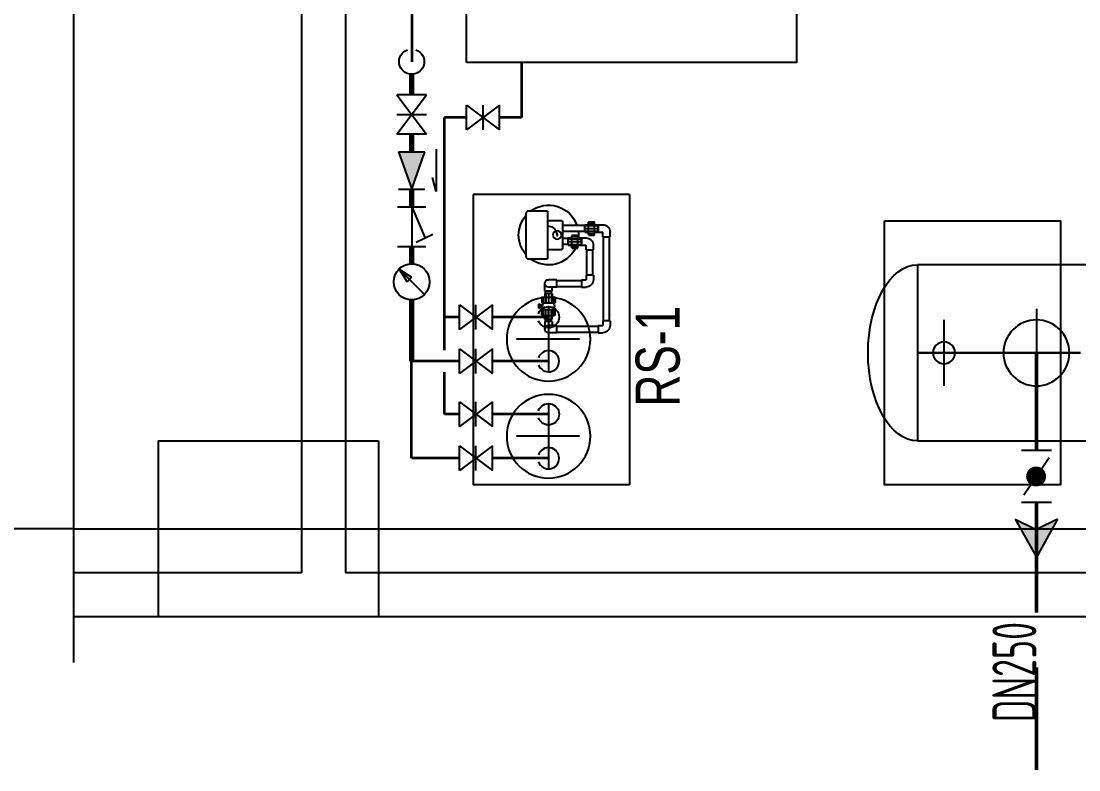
# Model space of a CAD drawing. Extents: x -253824 to 107923, y -224968 to 180578.
# Drawn here: x -207887 to -203080, y 63778 to 67181 of the extents above; entities that cross this region are included whole.
import ezdxf

# ---------------------------------------------------------------- set-up
doc = ezdxf.new("R2010")
doc.units = 0
doc.header["$LTSCALE"] = 1000
doc.header["$MEASUREMENT"] = 0
for name, pattern in [('ACAD_ISO04W100', [30, 24, -3, 0, -3]), ('DASHED', [0.75, 0.5, -0.25]), ('HIDDEN', [0.375, 0.25, -0.125])]:
    doc.linetypes.add(name, pattern=pattern)
doc.layers.get('0').update_dxf_attribs({"linetype": 'CONTINUOUS'})
doc.layers.add('00AC-空调设备-131', color=131, linetype='CONTINUOUS', lineweight=18)
doc.layers.add('ACS_KT_RH', color=6, linetype='DASHED', lineweight=50)
for name, color, linetype in [('A_STR-砌块墙', 121, 'CONTINUOUS'), ('A_STR-砼柱', 51, 'CONTINUOUS'), ('AC_CNSB', 4, 'CONTINUOUS'), ('AC_KTSG', 5, 'HIDDEN'), ('ACS_COM', 7, 'CONTINUOUS'), ('ACS_COM_BZ', 3, 'CONTINUOUS'), ('ACS_KT_FM', 3, 'CONTINUOUS'), ('AXIS', 3, 'CONTINUOUS'), ('DOTE', 1, 'CONTINUOUS'), ('改造', 7, 'CONTINUOUS')]:
    doc.layers.add(name, color=color, linetype=linetype)
doc.styles.add('HZF', font='ros.shx', dxfattribs={"width": 0.75, "bigfont": 'jd.shx'})
doc.styles.add('等高', font='ros1.shx', dxfattribs={"width": 0.7, "bigfont": 'jd.shx'})

# ---------------------------------------------------------------- blocks, each defined once
blk = doc.blocks.new('_FZHK')
blk.add_lwpolyline([(-0.5, -0.5), (0.5, -0.5), (0.5, 0.5), (-0.5, 0.5)], close=True)
blk = doc.blocks.new('l')
at = {"layer": 'A_STR-砌块墙'}
for p, q in [((-16650, 9000), (-16650, -200)), ((-16450, 9000), (-16450, -200)), ((-16650, -200), (-17684.7, -200)), ((1700, -200), (-16450, -200)), ((-16550, -400), (-17684.7, -400)), ((1600, -400), (-16550, -400))]:
    blk.add_line(p, q, dxfattribs=at)
at = {"layer": 'ACS_COM_BZ'}
blk.add_line((-17684.7, -607.8), (-17684.7, 4480.8), dxfattribs=at)
at = {"layer": 'AXIS'}
blk.add_line((-17684.7, 0), (-18684.7, 0), dxfattribs=at)
at = {"layer": 'DOTE'}
blk.add_line((-17684.7, 0), (1678.5, 0), dxfattribs=at)
at = {"layer": 'A_STR-砼柱', "extrusion": (0, 0, -1), "xscale": 799.9999999996289, "yscale": 999.9999999999054, "zscale": -999.9999999999054, "rotation": 270}
blk.add_blockref('_FZHK', (16800, 0), dxfattribs=at)
blk = doc.blocks.new('FJS')
at = {"layer": 'AC_CNSB', "ltscale": 0.001}
for p, q in [((0, 0), (0, 800)), ((0, 800), (4195.5, 800)), ((4195.5, 800), (4195.5, 0)), ((4195.5, 0), (0, 0))]:
    blk.add_line(p, q, dxfattribs=at)
at = {"layer": 'AC_CNSB', "ltscale": 0.001, "extrusion": (0, 0, -1)}
blk.add_ellipse((0, 400), major_axis=(0, 400), ratio=0.5625, start_param=3.141593, end_param=6.283185, dxfattribs=at)
at = {"layer": 'AC_CNSB', "ltscale": 0.001}
blk.add_ellipse((4195.5, 400), major_axis=(0, 400), ratio=0.5625, start_param=3.141593, end_param=6.283185, dxfattribs=at)
at = {"layer": 'ACS_COM'}
for p, q in [((605.5, 625), (605.5, 175)), ((3655.5, 600), (3655.5, 200)), ((130, 550), (130, 250)), ((1325.5, 575), (1325.5, 225)), ((1895.5, 575), (1895.5, 225)), ((2465.5, 575), (2465.5, 225)), ((3035.5, 575), (3035.5, 225)), ((4075.5, 550), (4075.5, 250)), ((46.6, 400), (224.4, 400)), ((830.5, 400), (380.5, 400)), ((1150.5, 400), (1500.5, 400)), ((1500.5, 400), (1150.5, 400)), ((1720.5, 400), (2070.5, 400)), ((2070.5, 400), (1720.5, 400)), ((2640.5, 400), (2290.5, 400)), ((2290.5, 400), (2640.5, 400)), ((3210.5, 400), (2860.5, 400)), ((2860.5, 400), (3210.5, 400)), ((4195.5, 400), (3455.5, 400)), ((3455.5, 400), (4195.5, 400)), ((3992.1, 400), (4169.8, 400))]:
    blk.add_line(p, q, dxfattribs=at)
at = {"layer": 'ACS_COM', "color": 8}
for points in [[(-155, 1000), (645, 1000), (645, -200), (-155, -200)], [(4345.5, 1000), (3545.5, 1000), (3545.5, -200), (4345.5, -200)]]:
    blk.add_lwpolyline(points, close=True, dxfattribs=at)
at = {"layer": 'ACS_COM'}
for centre, radius in [((605.5, 400), 175), ((3655.5, 400), 150), ((1325.5, 400), 125), ((1895.5, 400), 100), ((2465.5, 400), 125), ((3035.5, 400), 100), ((130, 400), 50), ((4075.5, 400), 50)]:
    blk.add_circle(centre, radius, dxfattribs=at)
blk = doc.blocks.new('A$C1A1A00B8')
at = {"layer": '00AC-空调设备-131', "color": 8, "lineweight": -3}
for p, q in [((300, 914.4), (300, 0)), ((2000, 914.4), (300, 914.4)), ((2000, 914.4), (2000, 0)), ((2000, 0), (300, 0))]:
    blk.add_line(p, q, dxfattribs=at)
at = {"layer": '00AC-空调设备-131', "lineweight": -3}
for p, q in [((1190.3, 731.6, 0), (1190.3, 758.2, 0)), ((1261, 801.6, 0), (1233.7, 801.6, 0)), ((1233.7, 731.6, 0), (1233.7, 758.2, 0)), ((1261, 758.2, 0), (1233.7, 758.2, 0)), ((1261, 801.6, 0), (1261, 758.2, 0)), ((1261, 797.4, 0), (1752.7, 797.4, 0)), ((1261, 762.4, 0), (1752.7, 762.4, 0)), ((1752.7, 758.2, 0), (1752.7, 801.6, 0)), ((1752.7, 801.6, 0), (1779.3, 801.6, 0)), ((1752.7, 758.2, 0), (1779.3, 758.2, 0)), ((1779.3, 730.9, 0), (1779.3, 758.2, 0)), ((1822.7, 730.9, 0), (1822.7, 758.2, 0)), ((1233.7, 731.6, 0), (1190.3, 731.6, 0)), ((1194.5, 490.1, 0), (1194.5, 731.6, 0)), ((1229.5, 490.1, 0), (1229.5, 731.6, 0)), ((1528.4, 703.9, 0), (1501.1, 703.9, 0)), ((1528.4, 703.9, 0), (1528.4, 660.5, 0)), ((1528.4, 699.7, 0), (1675.7, 699.7, 0)), ((1675.7, 660.5, 0), (1675.7, 703.9, 0)), ((1675.7, 703.9, 0), (1702.3, 703.9, 0)), ((1762.5, 677.7, 0), (1762.5, 709.9, 0)), ((1762.5, 709.9, 0), (1839.5, 709.9, 0)), ((1771.4, 674.9, 0), (1771.4, 709.9, 0)), ((1779.3, 709.9, 0), (1779.3, 730.9, 0)), ((1779.3, 730.9, 0), (1822.7, 730.9, 0)), ((1822.7, 730.9, 0), (1779.3, 730.9, 0)), ((1784.6, 653.9, 0), (1784.6, 730.9, 0)), ((1801, 653.9, 0), (1801, 730.9, 0)), ((1817.4, 653.9, 0), (1817.4, 730.9, 0)), ((1822.7, 709.9, 0), (1822.7, 730.9, 0)), ((1830.6, 674.9, 0), (1830.6, 709.9, 0)), ((1839.5, 677.7, 0), (1839.5, 709.9, 0)), ((1457.7, 633.9, 0), (1457.7, 660.5, 0)), ((1501.1, 633.9, 0), (1457.7, 633.9, 0)), ((1461.9, 490.1, 0), (1461.9, 633.9, 0)), ((1496.9, 490.1, 0), (1496.9, 633.9, 0)), ((1528.4, 660.5, 0), (1501.1, 660.5, 0)), ((1501.1, 633.9, 0), (1501.1, 660.5, 0)), ((1528.4, 664.7, 0), (1675.7, 664.7, 0)), ((1675.7, 660.5, 0), (1702.3, 660.5, 0)), ((1702.3, 633.2, 0), (1702.3, 660.5, 0)), ((1702.3, 612.2, 0), (1702.3, 633.2, 0)), ((1702.3, 633.2, 0), (1745.7, 633.2, 0)), ((1745.7, 633.2, 0), (1702.3, 633.2, 0)), ((1707.6, 556.2, 0), (1707.6, 633.2, 0)), ((1724, 556.2, 0), (1724, 633.2, 0)), ((1740.4, 556.2, 0), (1740.4, 633.2, 0)), ((1745.7, 633.2, 0), (1745.7, 660.5, 0)), ((1745.7, 612.2, 0), (1745.7, 633.2, 0)), ((1765.3, 674.9, 0), (1762.5, 677.7, 0)), ((1765.3, 674.9, 0), (1836.7, 674.9, 0)), ((1779.3, 653.9, 0), (1779.3, 674.9, 0)), ((1779.3, 653.9, 0), (1822.7, 653.9, 0)), ((1783.5, 653.9, 0), (1783.5, 523.6, 0)), ((1818.5, 653.9, 0), (1818.5, 523.6, 0)), ((1822.7, 653.9, 0), (1822.7, 674.9, 0)), ((1839.5, 677.7, 0), (1836.7, 674.9, 0)), ((1685.5, 612.2, 0), (1762.5, 612.2, 0)), ((1685.5, 580, 0), (1685.5, 612.2, 0)), ((1688.3, 577.2, 0), (1685.5, 580, 0)), ((1688.3, 577.2, 0), (1759.7, 577.2, 0)), ((1694.4, 577.2, 0), (1694.4, 612.2, 0)), ((1702.3, 556.2, 0), (1702.3, 577.2, 0)), ((1745.7, 556.2, 0), (1745.7, 577.2, 0)), ((1753.6, 577.2, 0), (1753.6, 612.2, 0)), ((1762.5, 580, 0), (1759.7, 577.2, 0)), ((1762.5, 580, 0), (1762.5, 612.2, 0)), ((1678.5, 435.2, 0), (1678.5, 516.6, 0)), ((1839.5, 523.6, 0), (1685.5, 523.6, 0)), ((1702.3, 556.2, 0), (1745.7, 556.2, 0)), ((1706.5, 556.2, 0), (1706.5, 523.6, 0)), ((1741.5, 556.2, 0), (1741.5, 523.6, 0)), ((1846.5, 435.2, 0), (1846.5, 516.6, 0)), ((1190.3, 490.1, 0), (1233.7, 490.1, 0)), ((1190.3, 490.1, 0), (1190.3, 441.1, 0)), ((1233.7, 490.1, 0), (1233.7, 441.1, 0)), ((1256.8, 462.8, 0), (1233.7, 462.8, 0)), ((1256.8, 462.8, 0), (1256.8, 419.4, 0)), ((1256.8, 458.6, 0), (1270.8, 458.6, 0)), ((1270.8, 462.8, 0), (1291.8, 462.8, 0)), ((1270.8, 419.4, 0), (1270.8, 462.8, 0)), ((1270.8, 457.5, 0), (1326.8, 457.5, 0)), ((1270.8, 441.1, 0), (1326.8, 441.1, 0)), ((1294.6, 479.6, 0), (1291.8, 476.8, 0)), ((1291.8, 405.4, 0), (1291.8, 476.8, 0)), ((1291.8, 470.7, 0), (1326.8, 470.7, 0)), ((1294.6, 479.6, 0), (1326.8, 479.6, 0)), ((1326.8, 402.6, 0), (1326.8, 479.6, 0)), ((1396.8, 479.6, 0), (1364.6, 479.6, 0)), ((1364.6, 402.6, 0), (1364.6, 479.6, 0)), ((1399.6, 470.7, 0), (1364.6, 470.7, 0)), ((1420.6, 457.5, 0), (1364.6, 457.5, 0)), ((1420.6, 441.1, 0), (1364.6, 441.1, 0)), ((1396.8, 479.6, 0), (1399.6, 476.8, 0)), ((1399.6, 405.4, 0), (1399.6, 476.8, 0)), ((1420.6, 462.8, 0), (1399.6, 462.8, 0)), ((1420.6, 462.8, 0), (1420.6, 419.4, 0)), ((1420.6, 458.6, 0), (1434.6, 458.6, 0)), ((1434.6, 462.8, 0), (1457.7, 462.8, 0)), ((1434.6, 462.8, 0), (1434.6, 419.4, 0)), ((1457.7, 490.1, 0), (1501.1, 490.1, 0)), ((1457.7, 490.1, 0), (1457.7, 441.1, 0)), ((1501.1, 490.1, 0), (1501.1, 441.1, 0)), ((1902.5, 435.2, 0), (1622.5, 435.2, 0)), ((1256.8, 419.4, 0), (1212, 419.4, 0)), ((1256.8, 423.6, 0), (1270.8, 423.6, 0)), ((1270.8, 424.7, 0), (1326.8, 424.7, 0)), ((1270.8, 419.4, 0), (1291.8, 419.4, 0)), ((1291.8, 411.5, 0), (1326.8, 411.5, 0)), ((1291.8, 405.4, 0), (1294.6, 402.6, 0)), ((1294.6, 402.6, 0), (1326.8, 402.6, 0)), ((1334.6, 383.8, 0), (1332.6, 392.6, 0)), ((1332.6, 392.6, 0), (1358.9, 392.6, 0)), ((1334.6, 383.8, 0), (1356.9, 383.8, 0)), ((1338.7, 407.4, 0), (1338.7, 392.6, 0)), ((1352.7, 407.4, 0), (1352.7, 392.6, 0)), ((1356.9, 383.8, 0), (1358.9, 392.6, 0)), ((1420.6, 424.7, 0), (1364.6, 424.7, 0)), ((1399.6, 411.5, 0), (1364.6, 411.5, 0)), ((1396.8, 402.6, 0), (1364.6, 402.6, 0)), ((1399.6, 405.4, 0), (1396.8, 402.6, 0)), ((1420.6, 419.4, 0), (1399.6, 419.4, 0)), ((1420.6, 423.6, 0), (1434.6, 423.6, 0)), ((1434.6, 419.4, 0), (1479.4, 419.4, 0))]:
    blk.add_line(p, q, dxfattribs=at)
at = {"layer": '00AC-空调设备-131', "linetype": 'ACAD_ISO04W100', "lineweight": -3, "ltscale": 3}
for p, q in [((584.6, 622.2, 0), (584.6, 253.6, 0)), ((1152.5, 622.2, 0), (1152.5, 253.6, 0)), ((775, 441.1, 0), (394.2, 441.1, 0)), ((1342.9, 441.1, 0), (962.1, 441.1, 0))]:
    blk.add_line(p, q, dxfattribs=at)
at = {"layer": '00AC-空调设备-131', "lineweight": -3, "elevation": 0}
blk.add_lwpolyline([(1902.5, 435.2), (1902.5, 323.2, -0.414214), (1888.5, 309.2), (1636.5, 309.2, -0.414214), (1622.5, 323.2), (1622.5, 435.2)], format="xyb", dxfattribs=at)
at = {"layer": '00AC-空调设备-131', "lineweight": -3}
for centre, radius in [((584.6, 441.1, 0), 245), ((1152.5, 441.1, 0), 245), ((1762.5, 491.8, 0), 24.6), ((1762.5, 491.8, 0), 3.24)]:
    blk.add_circle(centre, radius, dxfattribs=at)
for centre, radius, start, end in [((1233.7, 758.2, 0), 43.4, 90, 180), ((1779.3, 758.2, 0), 43.4, 0, 90), ((1501.1, 660.5, 0), 43.4, 90, 180), ((1702.3, 660.5, 0), 43.4, 0, 90), ((1762.5, 441.1, 0), 175, 116.10388, 216.8699), ((1762.5, 441.1, 0), 175, 83.1079, 95.50888), ((1762.5, 441.1, 0), 175, 323.1301, 71.33708), ((1685.5, 516.6, 0), 7, 90, 180), ((1839.5, 516.6, 0), 7, 0, 90), ((1212, 441.1, 0), 21.7, 180, 0), ((1345.7, 441.1, 0), 34.4, 56.66757, 123.33243), ((1479.4, 441.1, 0), 21.7, 180, 0), ((1345.7, 441.1, 0), 34.4, 236.66757, 303.33243), ((1762.5, 441.1, 0), 175, 228.92156, 311.07844)]:
    blk.add_arc(centre, radius, start, end, dxfattribs=at)
blk.add_open_spline([(1816.4, 435.2, 0), (1815.1, 446.3, 0), (1807.8, 475.6, 0), (1779.6, 485.7, 0), (1762.5, 491.8, 0)], degree=3, knots=[3.239693, 3.239693, 3.239693, 3.239693, 26.74775, 62.73993, 62.73993, 62.73993, 62.73993], dxfattribs=at)
blk = doc.blocks.new('箭头01')
at = {"ltscale": 10}
blk.add_hatch(color=7, dxfattribs=at).paths.add_polyline_path([(12.4, -101.3), (160.9, -173.4), (1.1, 113.5), (-158.6, -173.4), (-10.1, -101.3)])
at = {"color": 7, "ltscale": 10}
for p, q in [((-158.6, -173.4), (1.1, 113.5)), ((160.9, -173.4), (1.1, 113.5)), ((-158.6, -173.4), (-10.1, -101.3)), ((-10.1, -101.3), (12.4, -101.3)), ((160.9, -173.4), (12.4, -101.3))]:
    blk.add_line(p, q, dxfattribs=at)
blk = doc.blocks.new('H-PICPNT-91')
for p, q in [((-1.48, 0.87), (-1.48, -0.839)), ((1.067, 0.733), (-1.065, -0.699)), ((1.48, 0.87), (1.48, -0.839))]:
    blk.add_line(p, q)
at = {"const_width": 0.566}
blk.add_lwpolyline([(-0.283, 0, 1), (0.283, 0, 1)], format="xyb", close=True, dxfattribs=at)
blk = doc.blocks.new('H-PICPNT-66')
blk.add_arc((0, 0), 1.43, 199.4712, 160.5288)
blk = doc.blocks.new('jzf')
for p, q in [((-1.5, 1.125), (1.5, -1.125)), ((1.5, 1.125), (-1.5, -1.125)), ((-1.5, -1.125), (-1.5, 1.125)), ((1.5, -1.125), (1.5, 1.125))]:
    blk.add_line(p, q)
blk = doc.blocks.new('BLKFM002')
for p, q in [((1.499, 1.124), (-1.499, -1.124)), ((-1.499, 1.124), (1.499, -1.124)), ((-1.499, -1.124), (-1.499, 1.124)), ((0, 1.124), (0, -1.124)), ((1.499, -1.124), (1.499, 1.124))]:
    blk.add_line(p, q)
blk = doc.blocks.new('倒流防止器')
blk.add_hatch(color=256).paths.add_polyline_path([(0, 0), (282.6, -99.8), (282.6, 100.2)])
for p, q in [((0, 100.2), (0, -100.2)), ((282.6, 100.2), (0, 0)), ((282.6, 100.2), (282.6, -99.8)), ((0, 0), (282.6, -99.8)), ((-16.5, -186.5), (89, -156.5)), ((303.5, -186.5), (-16.5, -186.5))]:
    blk.add_line(p, q)
blk = doc.blocks.new('ACSSgFj240')
at = {"xscale": 0.00999999999476131, "yscale": 0.00999999999476131, "zscale": 0.00999999999476131}
blk.add_blockref('倒流防止器', (0, 0), dxfattribs=at)
blk = doc.blocks.new('Yxglq')
for p, q in [((0, 1.07), (0, -1.07)), ((2.994, 1.07), (2.994, -1.07)), ((0, 0), (2.375, -1.031)), ((0, 0), (2.994, 0)), ((2.088, -1.61), (2.714, -0.346))]:
    blk.add_line(p, q)
blk = doc.blocks.new('ACSSgFj235')
for p, q in [((-1.2, -1.2), (1.2, 1.2)), ((1.2, 1.2), (0.01, 0.43)), ((1.2, 1.2), (0.43, 0.01)), ((0.43, 0.01), (0.01, 0.43))]:
    blk.add_line(p, q)
blk.add_circle((0, 0), 1.7)

msp = doc.modelspace()

# ---------------------------------------------------------------- linework, layer by layer
at = {"layer": 'AC_KTSG', "linetype": 'Continuous', "lineweight": 35}
for p, q in [((-206111.9, 68072.3, 0), (-206111.9, 66996.3, 0)), ((-205612.5, 66993), (-205612.5, 66743)), ((-205962.5, 65685), (-205962.5, 66743)), ((-205862.5, 66743), (-205962.5, 66743)), ((-205612.5, 66743), (-205712.5, 66743)), ((-205895.1, 65835, 0), (-205962.5, 65835, 0)), ((-205490, 65835, 0), (-205745.1, 65835, 0)), ((-206112.5, 65194), (-206112.5, 65635)), ((-205895.1, 65635, 0), (-206111.9, 65635, 0)), ((-205490, 65635, 0), (-205745.1, 65635, 0)), ((-205962.5, 65394), (-205962.5, 65585)), ((-205895.1, 65394, 0), (-205962.5, 65394, 0)), ((-205490, 65394, 0), (-205745.1, 65394, 0)), ((-205895.1, 65194, 0), (-206111.9, 65194, 0)), ((-205490, 65194, 0), (-205745.1, 65194, 0))]:
    msp.add_line(p, q, dxfattribs=at)
at = {"layer": 'AC_KTSG', "linetype": 'Continuous', "const_width": 24, "elevation": 0}
for points in [[(-206111.9, 66846.3), (-206111.9, 66939.3)], [(-206111.9, 66586.3), (-206111.9, 66666.3)], [(-206111.9, 66336.7), (-206111.9, 66416.7)], [(-206111.9, 66077.6), (-206111.9, 66157.1)], [(-206111.9, 65914.4), (-206111.9, 65635)]]:
    msp.add_lwpolyline(points, dxfattribs=at)
at = {"layer": 'ACS_COM_BZ'}
msp.add_lwpolyline([(-205862.5, 66993), (-205862.5, 68993), (-204362.5, 68993), (-204362.5, 66993)], close=True, dxfattribs=at)
at = {"layer": 'ACS_KT_FM'}
for p, q in [((-205787.5, 66686.8), (-205787.5, 66799.3)), ((-205820.1, 65778.7, 0), (-205820.1, 65891.2, 0)), ((-205820.1, 65578.7, 0), (-205820.1, 65691.2, 0)), ((-205820.1, 65337.7, 0), (-205820.1, 65450.2, 0)), ((-205820.1, 65137.7, 0), (-205820.1, 65250.2, 0))]:
    msp.add_line(p, q, dxfattribs=at)
at = {"layer": 'ACS_KT_RH'}
for p, q in [((-203272.9, 65673), (-203272.9, 65229.5)), ((-203272.9, 64992.7), (-203272.9, 63777.9))]:
    msp.add_line(p, q, dxfattribs=at)

# ---------------------------------------------------------------- block references
at = {"layer": '00AC-空调设备-131', "xscale": -0.776471, "yscale": 0.776471, "zscale": 0.776471, "rotation": 270}
msp.add_blockref('A$C1A1A00B8', (-205832.5, 64840.1), dxfattribs=at)
at = {"layer": 'ACS_COM', "xscale": -0.5999999998603016, "yscale": 0.5999999998603016, "zscale": 0.5999999998603016, "rotation": 180}
msp.add_blockref('箭头01', (-203273.6, 64812.6), dxfattribs=at)
at = {"layer": 'ACS_COM_BZ'}
msp.add_blockref('l', (-189962.5, 64873), dxfattribs=at)
at = {"layer": 'ACS_COM_BZ', "xscale": -1}
msp.add_blockref('FJS', (-199617.5, 65273), dxfattribs=at)
at = {"layer": 'ACS_KT_FM'}
for name, p, xscale, yscale, zscale, rotation in [('H-PICPNT-66', (-206111.9, 66996.3, 0), -40, 40, 0.8, 90), ('BLKFM002', (-206111.9, 66756.3, 0), 60, 60, 0.6000000000000001, 90), ('ACSSgFj240', (-206111.8, 66416.7, 0), 60, 60, 0.6000000000000001, 90), ('Yxglq', (-206111.9, 66336.7, 0), -60, 60, 0.6000000000000001, 90), ('ACSSgFj235', (-206111.9, 65996, 0), 48, 48, 0.48, 90), ('H-PICPNT-66', (-205490, 65835, 0), -33.75, 33.75, 0.5625, 180), ('H-PICPNT-66', (-205490, 65394, 0), -33.75, 33.75, 0.5625, 180), ('H-PICPNT-91', (-203274.3, 65111.1), -80, 80, 1.25, 270)]:
    msp.add_blockref(name, p, dxfattribs=dict(at, xscale=xscale, yscale=yscale, zscale=zscale, rotation=rotation))
for name, p, xscale, yscale, zscale in [('jzf', (-205787.5, 66743), 50, 50, 1.5), ('jzf', (-205820.1, 65835, 0), 50, 50, 1.5), ('jzf', (-205820.1, 65635, 0), 50, 50, 1.5), ('H-PICPNT-66', (-205490, 65635, 0), 33.75, 33.75, 0.5625), ('jzf', (-205820.1, 65394, 0), 50, 50, 1.5), ('jzf', (-205820.1, 65194, 0), 50, 50, 1.5), ('H-PICPNT-66', (-205490, 65194, 0), 33.75, 33.75, 0.5625)]:
    msp.add_blockref(name, p, dxfattribs=dict(at, xscale=xscale, yscale=yscale, zscale=zscale))

# ---------------------------------------------------------------- texts
at = {"layer": 'ACS_COM_BZ', "style": '等高', "width": 0.7}
msp.add_text('DN250', height=200, rotation=90, dxfattribs=at).set_placement((-203272.9, 63994.8))
at = {"layer": '改造', "color": 6, "style": 'HZF', "width": 0.75}
msp.add_text('RS-1', height=200, rotation=90, dxfattribs=at).set_placement((-204894.1, 65429.3))

doc.saveas('drawing.dxf')
